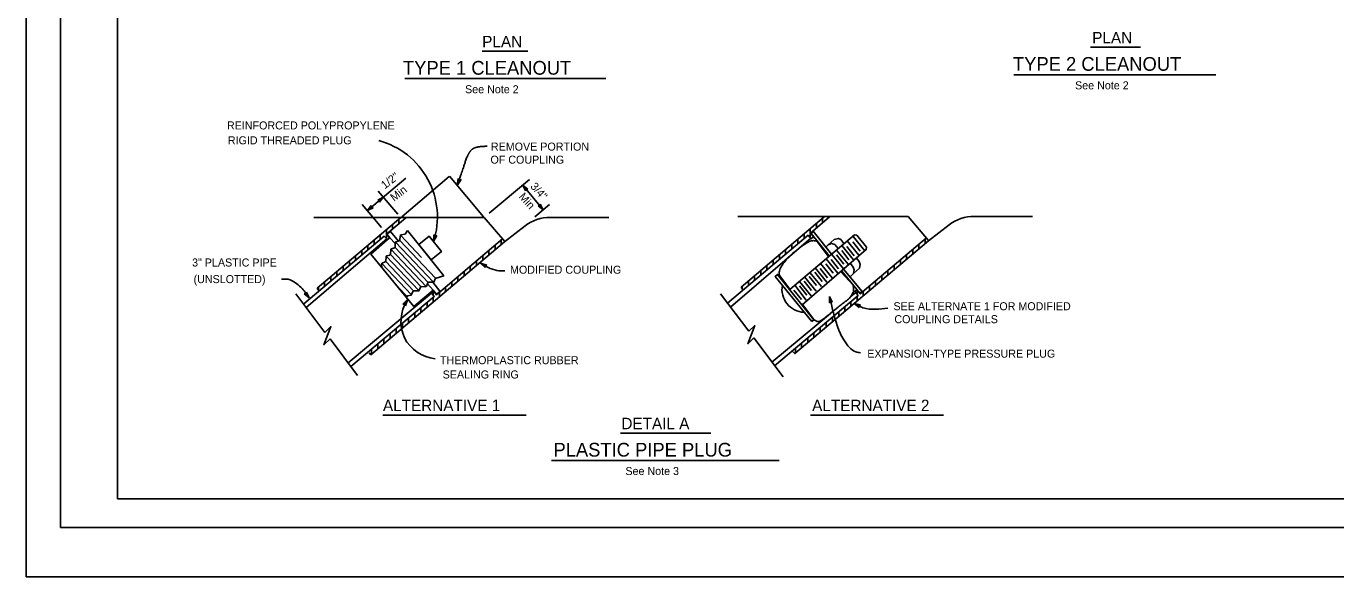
# Model space of a CAD drawing. Extents: x -893 to 867, y -474 to 712.
# Drawn here: x -893 to 252, y -474 to 7 of the extents above; entities that cross this region are included whole.
import ezdxf

# ---------------------------------------------------------------- set-up
doc = ezdxf.new("R2010")
doc.units = 0
for name, color, linetype in [('10 Sheet Format', 7, 'Continuous'), ('56 Stage 3 Anno', 7, 'Continuous'), ('57 Undefined', 7, 'Continuous'), ('60 Nongeo Data', 7, 'Continuous')]:
    doc.layers.add(name, color=color, linetype=linetype)

msp = doc.modelspace()

# ---------------------------------------------------------------- linework, layer by layer
at = {"layer": '10 Sheet Format'}
for p, q in [((-863.5, 669), (-863.5, -431)), ((-813.5, 644), (-813.5, -406)), ((-813.5, -406), (811.5, -406)), ((-863.5, -431), (836.5, -431))]:
    msp.add_line(p, q, dxfattribs=at)
for points in [[(-893.5, -474), (866.5, -474), (866.5, 712), (-893.5, 712)], [(-863.5, -431), (836.5, -431), (836.5, 669), (-863.5, 669)]]:
    msp.add_lwpolyline(points, close=True, dxfattribs=at)
at = {"layer": '56 Stage 3 Anno'}
for p, q in [((-595.1, -154.3), (-561.5, -125.9)), ((-568.6, -157.4), (-585.7, -137.2)), ((-516.5, -132.4), (-515.8, -126.3)), ((-513.2, -127.2), (-516.5, -132.4)), ((-516.5, -132.4), (-516.5, -132.4)), ((-516, -131.1), (-515.5, -126.7)), ((-513.7, -127.3), (-516, -131.1)), ((-515.8, -126.3), (-515.8, -126.3)), ((-515.8, -126.3), (-514.8, -127.5)), ((-515.6, -129.8), (-515.2, -126.9)), ((-514.1, -127.4), (-515.6, -129.8)), ((-515.1, -128.5), (-515, -127.3)), ((-514.5, -127.4), (-515.1, -128.5)), ((-514.8, -127.5), (-513.2, -127.2)), ((-513.2, -127.2), (-513.2, -127.2)), ((-488.7, -156.6), (-453.4, -127.2)), ((-441.5, -153.5), (-459.3, -132.1)), ((-456.8, -137.1), (-459.3, -132.1)), ((-459.3, -132.1), (-459.3, -132.1)), ((-459.3, -132.1), (-454.9, -135.5)), ((-456.7, -136.7), (-458.5, -133.1)), ((-458.5, -133.1), (-455.3, -135.6)), ((-456.6, -136.3), (-457.7, -134)), ((-457.7, -134), (-455.7, -135.6)), ((-456.4, -136), (-456.9, -135)), ((-456.9, -135), (-456.1, -135.7)), ((-456.3, -135.7), (-456.8, -137.1)), ((-456.8, -137.1), (-456.8, -137.1)), ((-454.9, -135.5), (-456.3, -135.7)), ((-454.9, -135.5), (-454.9, -135.5)), ((-586.1, -145.1), (-581.2, -142.6)), ((-584.7, -145.6), (-586.1, -145.1)), ((-586.1, -145.1), (-586.1, -145.1)), ((-585.7, -145.2), (-582.1, -143.4)), ((-585.3, -145.4), (-583.1, -144.2)), ((-585, -145.5), (-584, -145)), ((-584, -145), (-584.7, -145.8)), ((-584.5, -147), (-584.7, -145.6)), ((-582.1, -143.4), (-584.6, -146.6)), ((-583.1, -144.2), (-584.6, -146.2)), ((-581.2, -142.6), (-584.5, -147)), ((-584.5, -147), (-584.5, -147)), ((-581.2, -142.6), (-581.2, -142.6)), ((-444.5, -149.9), (-444, -148.6)), ((-444, -148.6), (-444, -148.6)), ((-444, -148.6), (-441.5, -153.5)), ((-582.8, -168.9), (-599.7, -148.9)), ((-595.1, -154.3), (-591.7, -149.9)), ((-590.2, -151.8), (-595.1, -154.3)), ((-595.1, -154.3), (-595.1, -154.3)), ((-594.1, -153.5), (-591.7, -150.3)), ((-590.5, -151.6), (-594.1, -153.5)), ((-593.2, -152.7), (-591.6, -150.7)), ((-590.9, -151.5), (-593.2, -152.7)), ((-592.2, -151.9), (-591.6, -151)), ((-591.2, -151.4), (-592.2, -151.9)), ((-591.7, -149.9), (-591.7, -149.9)), ((-591.7, -149.9), (-591.5, -151.3)), ((-591.5, -151.3), (-590.2, -151.8)), ((-590.2, -151.8), (-590.2, -151.8)), ((-448.8, -159.6), (-436, -148.9)), ((-445.9, -150.1), (-444.5, -149.9)), ((-441.5, -153.5), (-445.9, -150.1)), ((-445.9, -150.1), (-445.9, -150.1)), ((-442.3, -152.6), (-445.5, -150.1)), ((-443.1, -151.6), (-445.2, -150)), ((-443.9, -150.6), (-444.8, -150)), ((-444.4, -149.6), (-443.9, -150.6)), ((-444.3, -149.3), (-443.1, -151.6)), ((-444.2, -148.9), (-442.3, -152.6)), ((-441.5, -153.5), (-441.5, -153.5)), ((-537.3, -181.4), (-537, -175.3)), ((-534.4, -176), (-537.3, -181.4)), ((-537.3, -181.4), (-537.3, -181.4)), ((-537, -175.3), (-537, -175.3)), ((-537, -175.3), (-535.9, -176.4)), ((-537, -180.1), (-536.7, -175.6)), ((-534.8, -176.2), (-537, -180.1)), ((-536.6, -178.8), (-536.4, -175.9)), ((-535.2, -176.3), (-536.6, -178.8)), ((-536.2, -177.5), (-536.1, -176.2)), ((-535.6, -176.4), (-536.2, -177.5)), ((-535.9, -176.4), (-534.4, -176)), ((-534.4, -176), (-534.4, -176)), ((-492, -203.9), (-496.1, -200.1)), ((-496.1, -200.1), (-496.1, -200.1)), ((-496.1, -200.1), (-490.8, -201.8)), ((-492, -203.5), (-495, -200.7)), ((-495, -200.7), (-491.2, -202)), ((-492, -203.1), (-493.9, -201.4)), ((-493.9, -201.4), (-491.5, -202.2)), ((-492, -202.8), (-492.9, -202)), ((-492.9, -202), (-491.8, -202.3)), ((-490.8, -201.8), (-492, -202.5)), ((-492, -202.5), (-492, -203.9)), ((-492, -203.9), (-492, -203.9)), ((-490.8, -201.8), (-490.8, -201.8)), ((-650.3, -227), (-648.9, -226.8)), ((-646, -230.5), (-650.3, -227)), ((-650.3, -227), (-650.3, -227)), ((-646.8, -229.5), (-649.9, -226.9)), ((-647.5, -228.5), (-649.5, -226.9)), ((-648.3, -227.5), (-649.1, -226.8)), ((-648.9, -226.8), (-648.4, -225.5)), ((-648.8, -226.5), (-648.3, -227.5)), ((-648.6, -226.2), (-647.5, -228.5)), ((-648.5, -225.8), (-646.7, -229.5)), ((-648.4, -225.5), (-648.4, -225.5)), ((-648.4, -225.5), (-646, -230.5)), ((-646, -230.5), (-646, -230.5)), ((-564, -236.1), (-559.7, -231.6)), ((-562.4, -236.1), (-564, -236.1)), ((-564, -236.1), (-564, -236.1)), ((-563.5, -236.1), (-560.5, -232.8)), ((-563.1, -236), (-561.2, -234)), ((-562.7, -236.1), (-561.9, -235.1)), ((-561.7, -237.4), (-562.4, -236.1)), ((-561.9, -235.1), (-562.2, -236.3)), ((-561.2, -234), (-562.1, -236.7)), ((-560.5, -232.8), (-561.8, -237)), ((-559.7, -231.6), (-561.7, -237.4)), ((-561.7, -237.4), (-561.7, -237.4)), ((-559.7, -231.6), (-559.7, -231.6)), ((-190.9, -234.9), (-191.1, -229.3)), ((-191.1, -229.3), (-191.1, -229.3)), ((-191.1, -229.3), (-188.6, -234.3)), ((-190, -233.9), (-190.9, -234.9)), ((-190.9, -234.9), (-190.9, -234.9)), ((-190.7, -234.6), (-190.8, -230.5)), ((-190.8, -230.5), (-189, -234.1)), ((-190.4, -234.3), (-190.5, -231.7)), ((-190.5, -231.7), (-189.3, -234.1)), ((-190.2, -234.1), (-190.2, -232.9)), ((-190.2, -232.9), (-189.7, -233.9)), ((-188.6, -234.3), (-190, -233.9)), ((-188.6, -234.3), (-188.6, -234.3)), ((-165.1, -238.9), (-169.4, -235.4)), ((-169.4, -235.4), (-169.4, -235.4)), ((-169.4, -235.4), (-164, -236.7)), ((-165.1, -238.5), (-168.3, -235.9)), ((-168.3, -235.9), (-164.3, -236.9)), ((-165.2, -238.1), (-167.2, -236.5)), ((-167.2, -236.5), (-164.6, -237.1)), ((-165.2, -237.8), (-166, -237)), ((-166, -237), (-165, -237.3)), ((-164, -236.7), (-165.2, -237.5)), ((-165.2, -237.5), (-165.1, -238.9)), ((-165.1, -238.9), (-165.1, -238.9)), ((-164, -236.7), (-164, -236.7))]:
    msp.add_line(p, q, dxfattribs=at)
for centre, radius, start, end in [((-603, -159.9), 69.1, 341.8468, 74.9797), ((-532, -251.2), 33.8, 146.3987, 204.937), ((-531.7, -248.8), 35.2, 208.1868, 263.129)]:
    msp.add_arc(centre, radius, start, end, dxfattribs=at)
for points in [[(-474.9, -207), (-481.8, -206.6), (-489.5, -203.9), (-496.1, -200.1)], [(-670.2, -214.3), (-664.4, -214.3), (-657.9, -217.4), (-653.3, -221.2), (-646, -230.5)], [(-163.9, -278.5), (-168.1, -277.6), (-173.5, -273.9), (-178.6, -267.2), (-184.4, -254.6), (-190.2, -232.1)], [(-140.1, -239.6), (-150.5, -240.4), (-161.8, -239.1), (-165.2, -237.5)]]:
    msp.add_spline(points, degree=3, dxfattribs=at)
at = {"layer": '57 Undefined'}
for p, q in [((-494.7, -15.1), (-454.7, -15.1)), ((37.3, -11.6), (80.9, -11.6)), ((-562.5, -39), (-386.5, -39)), ((-30, -35.6), (146.9, -35.6)), ((-581.5, -332.8), (-456.2, -332.8)), ((-207.6, -332.8), (-91.3, -332.8)), ((-373.8, -348.5), (-294.8, -348.5)), ((-434.1, -372.4), (-235.1, -372.4))]:
    msp.add_line(p, q, dxfattribs=at)
at = {"layer": '60 Nongeo Data'}
for p, q in [((-641.9, -160.4), (-493, -160.2)), ((-435.2, -160.2), (-384.1, -160.2)), ((-271.3, -159.5), (-122.3, -159.3)), ((-64.5, -159.3), (-13.5, -159.3)), ((-648.6, -238.8), (-578.2, -179)), ((-575.4, -178.1), (-570.9, -183.1)), ((-570.8, -186), (-570.7, -182.4)), ((-570.4, -181.8), (-537.2, -216.9)), ((-570, -181.6), (-567.4, -180.8)), ((-566.8, -180.4), (-535.5, -213.4)), ((-566.7, -180), (-566.5, -176.2)), ((-566.3, -175.7), (-547.7, -195.3)), ((-565.8, -175.4), (-562.1, -175)), ((-562.1, -175), (-560.1, -171.8)), ((-560, -171.8), (-528.3, -211.2)), ((-207.2, -174.4), (-205.2, -172.3)), ((-201.7, -181.2), (-191.8, -194.4)), ((-579, -198.3), (-578.8, -194.7)), ((-578.6, -194.1), (-550, -224.2)), ((-578.2, -193.8), (-575.5, -193.1)), ((-575, -192.7), (-548.4, -220.7)), ((-574.9, -192.3), (-574.7, -188.5)), ((-574.5, -188), (-543.7, -220.5)), ((-574.1, -187.7), (-571.4, -186.9)), ((-570.9, -186.5), (-542, -217)), ((-582.6, -200.4), (-556.5, -227.9)), ((-582.1, -200.1), (-579.6, -199.1)), ((-579.1, -198.8), (-554.9, -224.4)), ((-543.5, -220.3), (-542.4, -217.4)), ((-541.5, -216.9), (-537.5, -216.9)), ((-536.6, -216.3), (-535.9, -213.8)), ((-534.9, -213.2), (-528.4, -211.2)), ((-521.3, -220.4), (-521.3, -216.4)), ((-234.5, -211.3), (-225.8, -222.8)), ((-170.4, -219.3), (-181.1, -207.8)), ((-632.2, -260.6), (-657.6, -226.9)), ((-612, -287.3), (-539.1, -226.5)), ((-567.9, -221.3), (-560.4, -229.2)), ((-557, -228.2), (-559.8, -228.8)), ((-556.4, -227.6), (-555.4, -225)), ((-554.5, -224.4), (-550.6, -224.4)), ((-549.8, -223.8), (-548.8, -221.2)), ((-547.9, -220.6), (-544.4, -220.8)), ((-537.7, -223.9), (-542.6, -218.1)), ((-537.5, -228.1), (-537.5, -224.6)), ((-532.1, -229.5), (-532.1, -225.5)), ((-526.7, -225), (-526.7, -221)), ((-261.6, -259.7), (-286.3, -226.9)), ((-164.4, -226.5), (-162.5, -225)), ((-560.5, -229.5), (-560.7, -230.5)), ((-537.5, -234.1), (-537.5, -230)), ((-204.8, -249.3), (-214.4, -236.6)), ((-603.9, -298.2), (-627.8, -266.4)), ((-231.6, -299.4), (-257.2, -265.5))]:
    msp.add_line(p, q, dxfattribs=at)
for points in [[(-565, -159.6), (-523.5, -124.4)], [(-523.4, -124.3), (-493.5, -159.6)], [(-493, -160.2), (-475, -181.3)], [(-280.3, -235.1), (-209.7, -175.8), (-207, -178.8), (-205.1, -177.1), (-207.7, -174), (-190.9, -159.7)], [(-268.3, -221.2), (-195.7, -159.7)], [(-191.7, -160.4), (-191.7, -159.3)], [(-122.3, -159.3), (-104.4, -180.5)], [(-650.6, -235.8), (-580.4, -176.7), (-577.6, -179.7), (-575.7, -178), (-578.3, -174.9), (-561.5, -160.6)], [(-639, -222.1), (-566, -160.4)], [(-593.7, -278.5), (-592.1, -280.1), (-475.2, -181.6), (-457.2, -167.7)], [(-578.5, -178.7), (-578.5, -170.9)], [(-573.1, -170.6), (-573.1, -166.4)], [(-567.7, -165.9), (-567.7, -161.8)], [(-562.3, -161.3), (-562.3, -160.3)], [(-223.9, -276.8), (-221.5, -279.2), (-104.6, -180.7), (-86.5, -166.8)], [(-207.9, -177.6), (-207.9, -170.1)], [(-202.5, -169.7), (-202.5, -165.5)], [(-197.1, -165), (-197.1, -160.9)], [(-609.5, -290.4), (-536.6, -229.2), (-539.4, -225.8), (-537.7, -224.3), (-534.8, -227.8), (-476.9, -179)], [(-567.8, -180.9), (-574.9, -172.5), (-578, -175), (-575.4, -178.1), (-577.7, -179.9), (-592, -192.4), (-554.5, -237.9), (-537.7, -223.9), (-534.8, -227.3), (-531.9, -224.6), (-538, -216.9)], [(-589.3, -184.2), (-589.3, -180.1)], [(-583.9, -179.7), (-583.9, -175.4)], [(-478.1, -183.9), (-478.1, -180.3)], [(-277.6, -238.5), (-207.4, -178.3)], [(-239.1, -289.7), (-166, -228.3), (-168.8, -224.9), (-167.1, -223.4), (-164.2, -226.9), (-106.3, -178.1)], [(-225.8, -223.2), (-169.3, -175.5), (-167.2, -175.8), (-158.7, -186.3), (-158.9, -188.3), (-214.8, -236.5)], [(-218.7, -183.4), (-218.7, -179.3)], [(-213.3, -178.8), (-213.3, -174.7)], [(-207.2, -174.4), (-191.2, -193.9)], [(-205.2, -172.3), (-189.3, -192.2)], [(-194.3, -186.1), (-192.1, -184.1), (-189.4, -183), (-186.4, -184), (-183.6, -187.5)], [(-192.1, -184.1), (-186.9, -179.5), (-183.3, -178.6), (-181.2, -179.5), (-178.4, -183)], [(-175.5, -180.7), (-165.3, -193.2)], [(-170.6, -181.7), (-164.2, -189.8)], [(-170.3, -176.8), (-160.1, -189.3)], [(-107.5, -183), (-107.5, -179.4)], [(-605.5, -197.9), (-605.5, -193.7)], [(-600.1, -193.3), (-600.1, -189.1)], [(-594.7, -188.8), (-594.7, -184.6)], [(-494.3, -197.6), (-494.3, -193.7)], [(-488.9, -193), (-488.9, -189.3)], [(-483.5, -188.4), (-483.5, -184.8)], [(-234.9, -196.9), (-234.9, -192.8)], [(-229.5, -192.4), (-229.5, -188.2)], [(-224.1, -187.9), (-224.1, -183.9)], [(-189.1, -192.6), (-178.9, -205.1)], [(-184.9, -188.7), (-174.7, -201.1)], [(-184.8, -192.9), (-178.4, -201)], [(-180.4, -189), (-174, -197.2)], [(-180.2, -184.9), (-170, -197.4)], [(-175.9, -185.6), (-169.5, -193.7)], [(-123.7, -196.7), (-123.7, -192.8)], [(-118.3, -192.1), (-118.3, -188.4)], [(-112.9, -187.5), (-112.9, -183.9)], [(-616.3, -207), (-616.3, -202.9)], [(-610.9, -202.5), (-610.9, -198.3)], [(-582.4, -204.3), (-582.7, -201)], [(-505.1, -206.7), (-505.1, -202.7)], [(-499.7, -202.1), (-499.7, -198.2)], [(-245.7, -206), (-245.7, -202)], [(-240.3, -201.5), (-240.3, -197.4)], [(-203.5, -204.3), (-193.3, -216.8)], [(-199.2, -204.8), (-192.8, -213)], [(-198.8, -200.5), (-188.6, -213)], [(-194.3, -200.7), (-187.9, -208.9)], [(-194.1, -196.4), (-183.9, -208.9)], [(-189.5, -197), (-183.1, -205.2)], [(-178.9, -205.4), (-162.5, -225)], [(-172.8, -200.6), (-170.4, -203.6), (-169.6, -206.1), (-170.2, -209.3), (-173.1, -212)], [(-167.5, -195.8), (-165.2, -198.8), (-164.3, -201.3), (-164.9, -204.5), (-170.2, -209.3)], [(-134.5, -205.8), (-134.5, -201.8)], [(-129.1, -201.2), (-129.1, -197.3)], [(-632.5, -220.5), (-632.5, -216.7)], [(-627.1, -216), (-627.1, -212.1)], [(-621.7, -211.5), (-621.7, -207.5)], [(-515.9, -215.8), (-515.9, -211.7)], [(-510.5, -211.3), (-510.5, -207.2)], [(-261.9, -219.6), (-261.9, -215.8)], [(-256.5, -215.1), (-256.5, -211.2)], [(-251.1, -210.6), (-251.1, -206.6)], [(-206.6, -251), (-238.5, -211.8), (-236.5, -210), (-204.7, -249.6), (-206.6, -251)], [(-217.4, -216.1), (-207.2, -228.6)], [(-213.3, -215.9), (-206.9, -224)], [(-212.8, -212.2), (-202.6, -224.6)], [(-208.7, -211.7), (-202.3, -219.8)], [(-208.1, -208.2), (-197.9, -220.7)], [(-203.9, -208.1), (-197.5, -216.2)], [(-180.4, -207.1), (-164.4, -226.5)], [(-150.7, -219.5), (-150.7, -215.5)], [(-145.3, -214.9), (-145.3, -210.8)], [(-139.9, -210.4), (-139.9, -206.3)], [(-639, -222.1), (-637.3, -224.5)], [(-637.9, -223.6), (-637.9, -221.3)], [(-268.3, -221.2), (-266.7, -223.5)], [(-267.3, -222.7), (-267.3, -220.4)], [(-222.1, -223.9), (-215.5, -232)], [(-221.3, -219.5), (-211.5, -232.5)], [(-217.2, -219.9), (-210.8, -228)], [(-172.3, -229.4), (-168.1, -225.9)], [(-166.9, -227.1), (-166.9, -223.6)], [(-161.5, -228.6), (-161.5, -224.6)], [(-156.1, -224.1), (-156.1, -220.1)], [(-548.3, -243.2), (-548.3, -238.9)], [(-542.9, -238.7), (-542.9, -234.4)], [(-177.7, -242.3), (-177.7, -238.2)], [(-172.3, -237.8), (-172.3, -233.7)], [(-166.9, -233.2), (-166.9, -229.1)], [(-559.1, -252.4), (-559.1, -248)], [(-553.7, -247.8), (-553.7, -243.5)], [(-241.6, -286.5), (-190.2, -244.1)], [(-193.9, -256), (-193.9, -251.7)], [(-188.5, -251.5), (-188.5, -247.1)], [(-183, -242.6), (-183, -242.5)], [(-183, -246.8), (-183, -242.7)], [(-632.2, -260.6), (-627, -255.6), (-633.1, -271.4), (-627.8, -266.4)], [(-575.3, -266.1), (-575.3, -261.7)], [(-569.9, -261.5), (-569.9, -257.1)], [(-564.5, -256.9), (-564.5, -252.6)], [(-261.6, -259.7), (-256.4, -254.7), (-262.4, -270.5), (-257.2, -265.5)], [(-204.7, -265.2), (-204.7, -260.8)], [(-199.3, -260.6), (-199.3, -256.2)], [(-586.1, -275.2), (-586.1, -270.8)], [(-580.7, -270.6), (-580.7, -266.2)], [(-220.9, -278.9), (-220.9, -274.4)], [(-215.5, -274.3), (-215.5, -269.9)], [(-210.1, -269.7), (-210.1, -265.3)], [(-591.5, -279.8), (-591.5, -275.3)]]:
    msp.add_lwpolyline(points, dxfattribs=at)
msp.add_lwpolyline([(-550.1, -184), (-539.3, -197.3), (-530.4, -190), (-541.2, -176.7)], close=True, dxfattribs=at)
for centre, radius, start, end in [((-435.2, -196.2), 36, 90, 127.6535), ((-64.5, -195.3), 36, 90, 127.6535), ((-569.8, -182.4), 0.9, 106.2604, 178.1119), ((-567.6, -179.9), 0.9, 286.2601, 356.3481), ((-565.6, -176.2), 0.9, 105.0381, 176.348), ((-577.9, -194.7), 0.9, 106.477, 177.4823), ((-575.8, -192.2), 0.9, 286.4776, 356.8899), ((-573.8, -188.6), 0.9, 107.9494, 176.8894), ((-571.7, -186), 0.9, 287.949, 358.1122), ((-581.8, -200.9), 0.9, 109.6537, 185.4046), ((-579.9, -198.3), 0.9, 289.6538, 357.4818), ((-541.5, -217.8), 0.9, 90, 157.4796), ((-537.5, -216), 0.9, 270, 342.8977), ((-535, -214.1), 0.9, 85.684, 162.8978), ((-559.6, -229.7), 0.9, 101.5921, 166.76), ((-557.2, -227.3), 0.9, 281.5921, 340.2529), ((-554.6, -225.3), 0.9, 88.9393, 160.2527), ((-550.6, -223.5), 0.9, 268.9396, 340.7094), ((-548, -221.5), 0.9, 86.5661, 160.709), ((-544.4, -219.9), 0.9, 266.5667, 337.4789), ((-212.6, -223.1), 20, 169.5706, 267.9258)]:
    msp.add_arc(centre, radius, start, end, dxfattribs=at)
msp.add_open_spline([(-490.5, -98.1), (-495.1, -98.2), (-500.9, -99.1), (-505.1, -101.7), (-508.8, -109), (-510.8, -115.8), (-516.5, -132.4)], degree=2, dxfattribs=at)
for points in [[(-201.7, -181.1), (-205.1, -180.5), (-208.8, -181.4), (-212.7, -183.7), (-215.4, -185.3)], [(-220.3, -189.3), (-220.9, -189.8), (-225.7, -194), (-229.8, -198.4), (-233, -202.9), (-234.9, -207.2), (-235, -210.1), (-234.5, -211.3)], [(-204.8, -249.3), (-201.7, -251), (-197.1, -249.5), (-193.7, -246.8), (-189.2, -243.3), (-183.4, -238.5), (-180, -235.8), (-172.9, -229.9), (-170.8, -226.7), (-170, -222.4), (-170.4, -219.3)]]:
    msp.add_spline(points, degree=3, dxfattribs=at)

# ---------------------------------------------------------------- texts
at = {"layer": '57 Undefined'}
for s, height, p in [('PLAN', 10, (38.7, -8.3)), ('PLAN', 10, (-494.7, -11.7)), ('TYPE 2 CLEANOUT', 12, (-30.6, -32.2)), ('TYPE 1 CLEANOUT', 12, (-564, -35.6)), ('See Note 2', 7, (-509.7, -51.8)), ('See Note 2', 7, (23.7, -48.4)), ('REINFORCED POLYPROPYLENE', 7, (-717.9, -83.4)), ('RIGID THREADED PLUG', 7, (-717.1, -96.4)), ('REMOVE PORTION', 7, (-487.1, -101.9)), ('OF COUPLING', 7, (-487.5, -113.3)), ('3" PLASTIC PIPE', 7, (-748.4, -203.1)), ('MODIFIED COUPLING', 7, (-470.4, -209.4)), ('(UNSLOTTED)', 7, (-747.1, -217.6)), ('SEE ALTERNATE 1 FOR MODIFIED', 7, (-135.1, -241.3)), ('COUPLING DETAILS', 7, (-134.3, -252.6)), ('THERMOPLASTIC RUBBER', 7, (-531.6, -288.4)), ('EXPANSION-TYPE PRESSURE PLUG', 7, (-158, -282.7)), ('SEALING RING', 7, (-529.3, -300.9)), ('ALTERNATIVE 1', 10, (-581.5, -329.4)), ('ALTERNATIVE 2', 10, (-206.2, -329.4)), ('DETAIL A', 10, (-373, -345.2)), ('PLASTIC PIPE PLUG', 12, (-432.4, -369.1)), ('See Note 3', 7, (-369.5, -385.2))]:
    msp.add_text(s, height=height, dxfattribs=at).set_placement(p)
for s, rotation, p in [('1/2"', 37.073, (-579.9, -135.8)), ('Min', 37.073, (-571.8, -146.6)), ('3/4"', 311.9272, (-453.1, -133.5)), ('Min', 311.9272, (-463.2, -142.5))]:
    msp.add_text(s, height=7, rotation=rotation, dxfattribs=at).set_placement(p)

doc.saveas('drawing.dxf')
